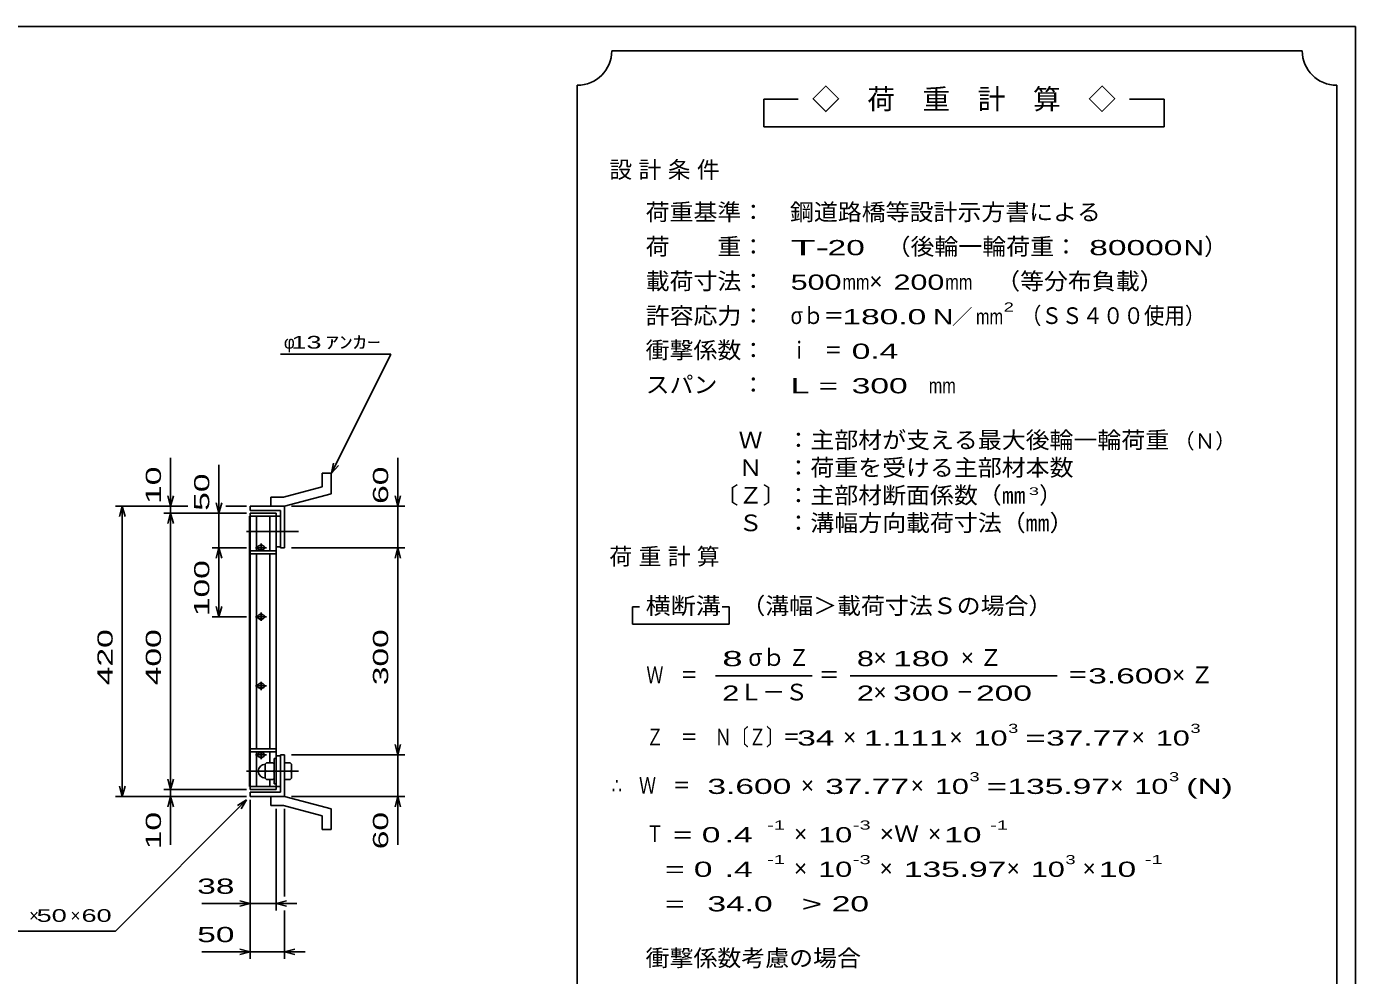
# Model space of a CAD drawing. Units: millimetres, scale not verified. Extents: x -1820 to 1731, y -1282 to 1054.
# Drawn here: x -194 to 1731, y -320 to 1054 of the extents above; entities that cross this region are included whole.
import ezdxf
from ezdxf.enums import TextEntityAlignment as Align

# ---------------------------------------------------------------- set-up
doc = ezdxf.new("R2010")
doc.units = ezdxf.units.MM
doc.header["$LTSCALE"] = 10
doc.linetypes.add('CHAIN', pattern=[18.5, 12, -1.5, 3.5, -1.5])
for name, color, linetype, lineweight in [('0_2', 150, 'Continuous', 25), ('16', 3, 'Continuous', 25), ('19', 6, 'Continuous', 25), ('22', 4, 'Continuous', 25), ('24', 2, 'Continuous', 25)]:
    doc.layers.add(name, color=color, linetype=linetype, lineweight=lineweight)
doc.styles.add('ベクトル', font='')
doc.styles.get('ベクトル').set_extended_font_data('ベクトル')

msp = doc.modelspace()

# ---------------------------------------------------------------- linework, layer by layer
at = {"layer": '0_2'}
for p, q in [((-1729, 1053.5), (1731, 1053.5)), ((1731, 1053.5), (1731, -1146.5))]:
    msp.add_line(p, q, dxfattribs=at)
at = {"layer": '16'}
for p, q in [((168, 349), (130, 349)), ((130, 349), (130, 344.5)), ((168, 344.5), (168, 349)), ((129.3, -46.5), (129.3, 344.5)), ((129.3, 344.5), (130, 344.5)), ((130, 344.5), (168, 344.5)), ((130, -46.5), (130, 344.5)), ((130, 344.5), (168, 344.5)), ((139.5, 294.5), (139.5, 344.5)), ((158.5, 294.5), (158.5, 344.5)), ((168, -46.5), (168, 344.5)), ((168, 344.5), (174, 344.5)), ((174, 300.5), (174, 344.5)), ((130, 294.5), (130, 290)), ((168, 294.5), (130, 294.5)), ((130, 290), (168, 290)), ((138, 299), (154, 299)), ((139.5, 8), (139.5, 290)), ((144, 302), (148, 302)), ((144, 296), (148, 296)), ((146, 294.5), (146, 305)), ((158.5, 8), (158.5, 290)), ((168, 300.5), (174, 300.5)), ((168, 290), (168, 294.5)), ((138, 199), (154, 199)), ((144, 202), (148, 202)), ((144, 196), (148, 196)), ((146, 193), (146, 205)), ((138, 99), (154, 99)), ((144, 102), (148, 102)), ((146, 93), (146, 105)), ((144, 96), (148, 96)), ((130, 3.5), (130, 8)), ((130, 8), (168, 8)), ((130, 3.5), (168, 3.5)), ((139.5, -46.5), (139.5, 3.5)), ((144, 2), (148, 2)), ((146, -7), (146, 3.5)), ((158.5, -11.5), (158.5, 3.5)), ((168, 3.5), (168, 8)), ((138, -1), (154, -1)), ((144, -4), (148, -4)), ((154, -12.5), (152, -14.5)), ((152, -34.5), (152, -14.5)), ((154, -12.5), (163, -12.5)), ((165, -14.5), (163, -12.5)), ((165, -43), (165, -6)), ((165, -6), (168, -6)), ((168, -2.5), (174, -2.5)), ((168, -43), (168, -6)), ((174, -46.5), (174, -2.5)), ((154, -24.5), (152, -22.5)), ((154, -24.5), (152, -26.5)), ((152, -34.5), (154, -36.5)), ((154, -24.5), (163, -24.5)), ((154, -36.5), (163, -36.5)), ((158.5, -46.5), (158.5, -37.5)), ((163, -24.5), (165, -22.5)), ((165, -26.5), (163, -24.5)), ((163, -36.5), (165, -34.5)), ((129.3, -46.5), (130, -46.5)), ((130, -46.5), (168, -46.5)), ((130, -51), (130, -46.5)), ((130, -46.5), (168, -46.5)), ((168, -51), (130, -51)), ((165, -43), (168, -43)), ((168, -46.5), (168, -51)), ((168, -46.5), (174, -46.5))]:
    msp.add_line(p, q, dxfattribs=at)
at = {"layer": '16', "linetype": 'CHAIN'}
for p, q in [((125, 322.5), (200, 322.5)), ((125, -24.5), (200, -24.5))]:
    msp.add_line(p, q, dxfattribs=at)
at = {"layer": '16'}
for centre, radius, start, end in [((144, 299), 3, 90, 270), ((146, 299), 4, 46.6, 133.4), ((146, 299), 4, 226.6, 313.4), ((148, 299), 3, 270, 90), ((144, 199), 3, 90, 270), ((146, 199), 4, 46.6, 133.4), ((146, 199), 4, 226.6, 313.4), ((148, 199), 3, 270, 90), ((144, 99), 3, 90, 270), ((146, 99), 4, 46.6, 133.4), ((148, 99), 3, 270, 90), ((146, 99), 4, 226.6, 313.4), ((144, -1), 3, 90, 270), ((146, -1), 4, 46.6, 133.4), ((148, -1), 3, 270, 90), ((152, -24.5), 10, 90, 270), ((146, -1), 4, 226.6, 313.4)]:
    msp.add_arc(centre, radius, start, end, dxfattribs=at)
at = {"layer": '19'}
for p, q in [((234.6, 407.1), (247.6, 407.1)), ((234.6, 387.1), (234.6, 407.1)), ((247.6, 377.1), (247.6, 407.1)), ((234.6, 387.1), (178.3, 372)), ((160, 372), (178.3, 372)), ((160, 359), (160, 372)), ((180, 359), (247.6, 377.1)), ((130, 353), (130, 359)), ((130, 359), (180, 359)), ((174, 353), (130, 353)), ((160, 359), (180, 359)), ((174, 299), (174, 353)), ((180, 359), (180, 299)), ((180, 299), (174, 299)), ((180, -1), (174, -1)), ((174, -1), (174, -55)), ((180, -61), (180, -1)), ((188, -12.5), (180, -12.5)), ((180, -12.5), (180, -36.5)), ((190, -14.5), (188, -12.5)), ((190, -34.5), (190, -14.5)), ((180, -24.5), (188, -24.5)), ((180, -36.5), (188, -36.5)), ((190, -22.5), (188, -24.5)), ((188, -24.5), (190, -26.5)), ((188, -36.5), (190, -34.5)), ((130, -55), (130, -61)), ((174, -55), (130, -55)), ((130, -61), (180, -61)), ((160, -61), (180, -61)), ((160, -74), (160, -61)), ((160, -74), (178.3, -74)), ((234.6, -89.1), (178.3, -74)), ((180, -61), (247.6, -79.1)), ((234.6, -109.1), (234.6, -89.1)), ((247.6, -109.1), (247.6, -79.1)), ((234.6, -109.1), (247.6, -109.1))]:
    msp.add_line(p, q, dxfattribs=at)
at = {"layer": '22'}
for p, q in [((174, 579), (334, 579)), ((248, 407), (334, 579)), ((15, 359), (15, 429)), ((344, 359), (344, 429)), ((85, 349), (85, 419)), ((248, 407), (251, 421.6)), ((248, 407), (258, 418)), ((15, 359), (11, 374)), ((15, 359), (19, 374)), ((344, 359), (340, 374)), ((344, 359), (348, 374)), ((-65, 359), (40, 359)), ((-59, 344), (-55, 359)), ((-51, 344), (-55, 359)), ((-55, -61), (-55, 359)), ((5, 359), (40, 359)), ((5, 349), (125, 349)), ((11, 334), (15, 349)), ((15, 349), (15, 359)), ((19, 334), (15, 349)), ((15, -51), (15, 349)), ((125, 349), (75, 349)), ((85, 349), (81, 364)), ((89, 364), (85, 349)), ((85, 349), (85, 299)), ((95, 359), (125, 359)), ((95, 359), (125, 359)), ((190, 359), (354, 359)), ((344, 299), (344, 359)), ((75, 299), (125, 299)), ((81, 284), (85, 299)), ((89, 284), (85, 299)), ((85, 199), (85, 299)), ((190, 299), (354, 299)), ((340, 284), (344, 299)), ((348, 284), (344, 299)), ((344, -1), (344, 299)), ((85, 199), (81, 214)), ((85, 199), (89, 214)), ((75, 199), (125, 199)), ((344, -1), (340, 14)), ((344, -1), (348, 14)), ((190, -1), (354, -1)), ((344, -61), (344, -1)), ((15, -51), (11, -36)), ((15, -51), (19, -36)), ((-55, -61), (-59, -46)), ((-55, -61), (-51, -46)), ((5, -51), (125, -51)), ((15, -61), (15, -51)), ((-65, -61), (125, -61)), ((-65, -256), (125, -66)), ((5, -61), (125, -61)), ((11, -76), (15, -61)), ((19, -76), (15, -61)), ((15, -131), (15, -61)), ((112, -74), (125, -66)), ((117, -79), (125, -66)), ((130, -226), (130, -66)), ((130, -296), (130, -66)), ((190, -61), (354, -61)), ((340, -76), (344, -61)), ((348, -76), (344, -61)), ((344, -131), (344, -61)), ((168, -226), (168, -79)), ((180, -206), (180, -79)), ((60, -216), (130, -216)), ((130, -216), (115, -212)), ((115, -220), (130, -216)), ((130, -216), (168, -216)), ((168, -216), (183, -212)), ((183, -220), (168, -216)), ((168, -216), (198, -216)), ((180, -296), (180, -226)), ((-265, -256), (-65, -256)), ((60, -286), (130, -286)), ((130, -286), (115, -282)), ((115, -290), (130, -286)), ((130, -286), (180, -286)), ((180, -286), (195, -282)), ((195, -290), (180, -286)), ((180, -286), (210, -286))]:
    msp.add_line(p, q, dxfattribs=at)
at = {"layer": '24', "color": 4}
for p, q in [((1654, 1018.5), (654, 1018.5)), ((604, 968.5), (604, -581.5)), ((1704, -581.5), (1704, 968.5)), ((924, 948.5), (874, 948.5)), ((874, 948.5), (874, 908.5)), ((1454, 948.5), (1404, 948.5)), ((1454, 908.5), (1454, 948.5)), ((874, 908.5), (1454, 908.5)), ((694, 213.5), (684, 213.5)), ((684, 213.5), (684, 188.5)), ((824, 213.5), (814, 213.5)), ((824, 188.5), (824, 213.5)), ((684, 188.5), (824, 188.5)), ((804, 113.5), (944, 113.5)), ((999, 113.5), (1299, 113.5))]:
    msp.add_line(p, q, dxfattribs=at)
for centre, start, end in [((604, 1018.5), 270, 0), ((1704, 1018.5), 180, 270)]:
    msp.add_arc(centre, 50, start, end, dxfattribs=at)

# ---------------------------------------------------------------- texts
at = {"layer": '22', "color": 2, "style": 'ベクトル'}
for s, p in [('φ', (179, 596.5)), ('×', (-190, -233.5)), ('×', (-130, -233.5))]:
    msp.add_text(s, height=18.3, dxfattribs=at).set_placement(p, align=Align.MIDDLE_LEFT)
for s, height, width, p in [(' 13 ', 18.33, 1.6, (179, 596.5)), ('ｱﾝｶｰ', 18.33, 1.6, (239, 596.5)), (' 38 ', 21.99, 1.65, (40, -191)), (' 50 ', 18.33, 1.6, (-190, -233.5)), (' 60 ', 18.33, 1.6, (-125, -233.5)), (' 50 ', 21.99, 1.65, (40, -261))]:
    msp.add_text(s, height=height, dxfattribs=dict(at, width=width)).set_placement(p, align=Align.MIDDLE_LEFT)
at = {"layer": '22', "color": 2, "style": 'ベクトル', "width": 1.65}
for s, p in [(' 10 ', (-10, 349)), (' 50 ', (60, 339)), (' 60 ', (319, 349)), (' 100 ', (60, 186.5)), (' 420 ', (-80, 86.5)), (' 400 ', (-10, 86.5)), (' 300 ', (319, 86.5)), (' 10 ', (-10, -151)), (' 60 ', (319, -151))]:
    msp.add_text(s, height=21.99, rotation=90, dxfattribs=at).set_placement(p, align=Align.MIDDLE_LEFT)
at = {"layer": '24', "style": 'ベクトル'}
for s, height, p in [('◇\u3000荷\u3000重\u3000計\u3000算\u3000◇', 29.33, (944, 948.5)), ('）', 24.2, (1512, 735)), ('×', 24.2, (1027, 685)), ('／', 22, (1146.5, 633.5)), ('（Ｎ）', 21.99, (1468, 453.5)), ('）', 24.2, (1273, 375)), ('σｂ', 24.19, (852, 140)), ('×', 24.2, (1033, 140)), ('Ｌ－Ｓ', 24.19, (839, 90)), ('×', 24.2, (1033, 90)), ('×', 24.2, (989, 25)), ('×', 24.2, (1143, 25)), ('×', 24.2, (1407, 25)), ('×', 24.2, (928, -45)), ('×', 24.2, (1087, -45)), ('×', 24.2, (1376, -45)), ('×', 24.2, (918, -115)), ('×', 24.2, (1112, -115)), ('×', 24.2, (918, -165)), ('×', 24.2, (1042, -165)), ('×', 24.2, (1226, -165)), ('×', 24.2, (1336, -165))]:
    msp.add_text(s, height=height, dxfattribs=at).set_placement(p, align=Align.MIDDLE_LEFT)
for s, height, width, p in [('荷重基準：\u3000', 24.19, 1.05, (703, 785)), ('鋼道路橋等設計示方書による', 24.19, 1.05, (912, 785)), ('荷\u3000\u3000重：\u3000', 24.19, 1.05, (703, 735)), ('（後輪一輪荷重：', 24.19, 1.05, (1052, 735)), ('T-', 21.99, 2, (913, 733.5)), (' 20 ', 21.99, 1.65, (953, 733.5)), (' 80000', 21.99, 1.65, (1332, 733.5)), ('N', 22, 1.4, (1482, 733.5)), ('載荷寸法：\u3000', 24.19, 1.05, (703, 685)), ('500', 21.99, 1.5, (913, 683.5)), ('200', 21.99, 1.5, (1062, 683.5)), ('\u3000（等分布負載）', 24.19, 1.05, (1176, 685)), ('mm', 21.99, 0.8, (988, 683.5)), ('mm', 21.99, 0.8, (1137, 683.5)), ('許容応力：\u3000', 24.19, 1.05, (703, 635)), ('σｂ＝', 24.19, 0.9, (913, 635)), ('180.0', 21.99, 1.65, (988, 633.5)), ('N', 22, 1.4, (1119, 633.5)), ('mm', 21.99, 0.8, (1181.5, 633.5)), ('2', 13.2, 1.5, (1221.5, 647.5)), ('（ＳＳ４００使用）', 24.19, 0.9, (1246.5, 635)), ('衝撃係数：\u3000', 24.19, 1.05, (703, 585)), ('ｉ\u3000＝', 24.19, 0.75, (913, 585)), (' 0.4', 21.99, 1.65, (988, 583.5)), ('スパン\u3000：\u3000', 24.19, 1.05, (703, 535)), ('L =', 21.99, 1.65, (913, 533.5)), (' 300 ', 21.99, 1.65, (988, 533.5)), ('mm', 21.99, 0.8, (1113, 533.5)), ('\u3000Ｗ\u3000：主部材が支える最大後輪一輪荷重', 24.19, 1.05, (803, 455)), ('\u3000Ｎ\u3000：荷重を受ける主部材本数', 24.19, 1.05, (803, 415)), ('〔Ｚ〕：主部材断面係数（㎜', 24.19, 1.05, (803, 375)), ('3', 11, 1.8, (1258, 381)), ('\u3000Ｓ\u3000：溝幅方向載荷寸法（㎜）', 24.19, 1.05, (803, 335)), ('\u3000（溝幅＞載荷寸法Ｓの場合）', 24.19, 1.05, (807, 215)), ('横断溝', 24.19, 1.1, (703, 215)), ('8', 22, 1.8, (814, 138.5)), ('Ｚ', 24.2, 0.9, (910, 140)), ('8', 22, 1.5, (1009, 138.5)), (' 180 ', 21.99, 1.65, (1048, 138.5)), ('Ｗ\u3000＝', 24.19, 0.75, (704, 115)), ('＝', 24.2, 0.9, (954, 115)), ('＝', 24.2, 0.9, (1314, 115)), ('3.600', 21.99, 1.65, (1344, 113.5)), ('2', 22, 1.5, (814, 88.5)), ('2', 22, 1.5, (1009, 88.5)), (' 300 ', 21.99, 1.65, (1048, 88.5)), (' 200 ', 21.99, 1.65, (1168, 88.5)), ('－', 24.2, 0.75, (1153, 90)), ('Ｚ\u3000＝\u3000Ｎ〔Ｚ〕＝', 24.19, 0.75, (704, 25)), ('3', 13.2, 1.5, (1228, 37.5)), ('3', 13.2, 1.5, (1492, 37.5)), (' 34 ', 21.99, 1.65, (909, 23.5)), ('1.111', 21.99, 1.65, (1019, 23.5)), ('10', 21.99, 1.5, (1178, 23.5)), ('=', 22, 1.7, (1253, 23.5)), ('37.77', 21.99, 1.65, (1283, 23.5)), ('10', 21.99, 1.5, (1442, 23.5)), ('∴\u3000Ｗ\u3000＝', 24.19, 0.75, (654, -45)), (' 3.600', 21.99, 1.65, (779, -46.5)), ('37.77', 21.99, 1.65, (963, -46.5)), ('10', 21.99, 1.5, (1122, -46.5)), ('3', 13.2, 1.5, (1172, -32.5)), ('135.97', 21.99, 1.65, (1227, -46.5)), ('10', 21.99, 1.5, (1411, -46.5)), ('3', 13.2, 1.5, (1461, -32.5)), ('(N)', 21.99, 1.65, (1486, -46.5)), ('=', 22, 1.7, (1197, -46.5)), ('-1', 13.2, 1.65, (879, -102.5)), ('-3', 13.2, 1.65, (1003, -102.5)), ('-1', 13.2, 1.65, (1202, -102.5)), ('Ｔ', 24.2, 0.75, (704, -115)), (' = 0', 21.99, 1.65, (729, -116.5)), (' .4 ', 21.99, 1.65, (804, -116.5)), ('10', 21.99, 1.5, (953, -116.5)), ('×Ｗ', 24.19, 1.1, (1042, -115)), (' 10 ', 21.99, 1.65, (1122, -116.5)), ('-1', 13.2, 1.65, (879, -152.5)), ('-3', 13.2, 1.65, (1003, -152.5)), ('3', 13.2, 1.5, (1311, -152.5)), ('-1', 13.2, 1.65, (1426, -152.5)), ('  = 0', 21.99, 1.65, (704, -166.5)), (' .4 ', 21.99, 1.65, (804, -166.5)), ('10', 21.99, 1.5, (953, -166.5)), ('135.97', 21.99, 1.65, (1077, -166.5)), ('10', 21.99, 1.5, (1261, -166.5)), (' 10 ', 21.99, 1.65, (1346, -166.5)), (' 34.0', 21.99, 1.65, (779, -216.5)), ('>', 22, 1.7, (929, -216.5)), (' 20 ', 21.99, 1.65, (959, -216.5)), ('  =', 21.99, 1.65, (704, -216.5)), ('衝撃係数考慮の場合', 24.19, 1.05, (703, -295))]:
    msp.add_text(s, height=height, dxfattribs=dict(at, width=width)).set_placement(p, align=Align.MIDDLE_LEFT)
at = {"layer": '24', "char_height": 24.19, "attachment_point": 4, "style": 'ベクトル'}
for s, insert in [('\\T1.28;設計条件', (650.5, 845)), ('\\T1.28;荷重計算', (650.5, 285)), ('\\T1.42;×Ｚ', (1159.5, 140)), ('\\T1.42;×Ｚ', (1465.5, 115))]:
    msp.add_mtext(s, dxfattribs=dict(at, insert=insert))

doc.saveas('drawing.dxf')
